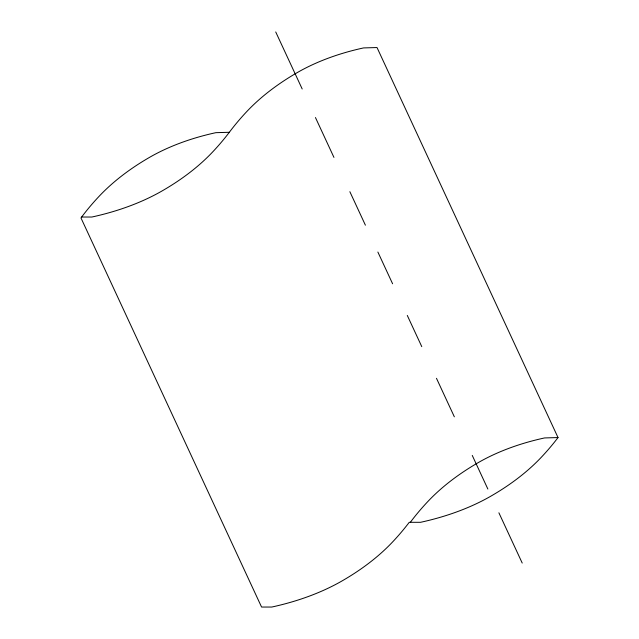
<?xml version="1.0" encoding="UTF-8"?>
<svg xmlns="http://www.w3.org/2000/svg" width="639" height="639" viewBox="0 0 639 639"><rect width="100%" height="100%" fill="white"/><g stroke="black" fill="none" stroke-linecap="round" stroke-linejoin="round"><path stroke-width="0.96" d="M229.329 132.289L215.87 132.672A187.491 108.247 0 0 0 149.438 157.418A293.636 169.535 0 0 0 98.893 196.532A443.61 256.119 0 0 0 80.977 217.939L261.567 607.05L271.783 607.042A199.08 114.94 0 0 0 342.328 580.771A293.636 169.535 0 0 0 392.873 541.656A443.61 256.119 0 0 0 409.248 522.303L420.566 522.303A199.08 114.94 0 0 0 491.103 496.024A293.636 169.535 0 0 0 541.648 456.909A443.61 256.119 0 0 0 558.023 437.555L377.018 47.542L363.551 47.925A187.491 108.247 0 0 0 297.119 72.67A293.636 169.535 0 0 0 246.574 111.785A443.61 256.119 0 0 0 229.329 132.289A443.61 256.119 0 0 1 212.955 151.635A293.636 169.535 0 0 1 162.41 190.749A199.08 114.94 0 0 1 91.872 217.028L81.648 217.028M558.023 437.555L544.564 437.939A187.491 108.247 0 0 0 478.132 462.684A293.636 169.535 0 0 0 427.587 501.799A443.61 256.119 0 0 0 410.342 522.303M275.721 31.95L302.191 88.973M315.45 117.544L333.949 157.402M349.86 191.7L365.404 225.184M377.873 252.046L392.602 283.78M407.291 315.434L421.772 346.642M436.469 378.296L454.345 416.82M472.261 455.423L487.861 489.035M498.891 512.798L522.215 563.055"/></g></svg>
